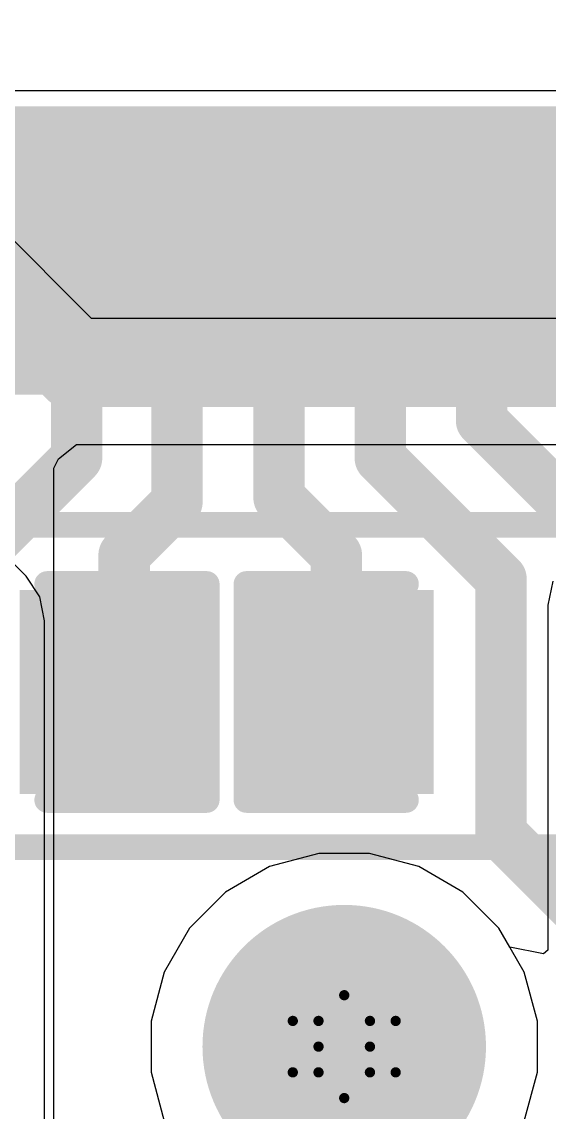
# Model space of a CAD drawing. Header units: inches. Extents: x -6 to 328, y -6 to 90.
# Drawn here: x 15.78 to 18.38, y 17.69 to 23.07 of the extents above; entities that cross this region are included whole.
import ezdxf

# ---------------------------------------------------------------- set-up
doc = ezdxf.new("R2010")
doc.units = ezdxf.units.IN
for name, color, linetype in [('Bottom Layer', 5, 'Continuous'), ('Bottom Overlay', 54, 'Continuous'), ('Bottom Paste', 16, 'Continuous'), ('Bottom Solder', 6, 'Continuous'), ('Drill Drawing', 1, 'Continuous'), ('GND', 76, 'Continuous'), ('Pad Holes', 156, 'Continuous'), ('PWR', 16, 'Continuous'), ('Top Layer', 1, 'Continuous'), ('Top Solder', 216, 'Continuous')]:
    doc.layers.add(name, color=color, linetype=linetype)

# ---------------------------------------------------------------- blocks, each defined once
blk = doc.blocks.new('48_TQFP_EP_7_7__B_7')
at = {"layer": 'Bottom Layer'}
for points in [[(-0.91, -4.86), (-0.91, -3.64), (-0.59, -3.64), (-0.59, -4.86)], [(-0.41, -4.86), (-0.41, -3.64), (-0.09, -3.64), (-0.09, -4.86)], [(0.09, -4.86), (0.09, -3.64), (0.41, -3.64), (0.41, -4.86)], [(0.59, -4.86), (0.59, -3.64), (0.91, -3.64), (0.91, -4.86)], [(1.09, -4.86), (1.09, -3.64), (1.41, -3.64), (1.41, -4.86)]]:
    blk.add_hatch(color=5, dxfattribs=at).paths.add_polyline_path(points)
at = {"layer": 'Bottom Paste'}
for points in [[(-0.91, -4.86), (-0.91, -3.64), (-0.59, -3.64), (-0.59, -4.86)], [(-0.41, -4.86), (-0.41, -3.64), (-0.09, -3.64), (-0.09, -4.86)], [(0.09, -4.86), (0.09, -3.64), (0.41, -3.64), (0.41, -4.86)], [(0.59, -4.86), (0.59, -3.64), (0.91, -3.64), (0.91, -4.86)], [(1.09, -4.86), (1.09, -3.64), (1.41, -3.64), (1.41, -4.86)]]:
    blk.add_hatch(color=16, dxfattribs=at).paths.add_polyline_path(points)
at = {"layer": 'Bottom Solder'}
for points in [[(-1.5116, -4.9616), (-1.5116, -3.5384), (-0.9884, -3.5384), (-0.9884, -4.9616)], [(-1.0116, -4.9616), (-1.0116, -3.5384), (-0.4884, -3.5384), (-0.4884, -4.9616)], [(-0.5116, -4.9616), (-0.5116, -3.5384), (0.0116, -3.5384), (0.0116, -4.9616)], [(-0.0116, -4.9616), (-0.0116, -3.5384), (0.5116, -3.5384), (0.5116, -4.9616)], [(0.4884, -4.9616), (0.4884, -3.5384), (1.0116, -3.5384), (1.0116, -4.9616)], [(0.9884, -4.9616), (0.9884, -3.5384), (1.5116, -3.5384), (1.5116, -4.9616)], [(1.4884, -4.9616), (1.4884, -3.5384), (2.0116, -3.5384), (2.0116, -4.9616)]]:
    blk.add_hatch(color=6, dxfattribs=at).paths.add_polyline_path(points)
blk = doc.blocks.new('HR963370A_51')
at = {"layer": 'Bottom Solder'}
h = blk.add_hatch(color=6, dxfattribs=at)
edge = h.paths.add_edge_path()
edge.add_arc((-7, 0.3), 0.1016, 0, 360)
at = {"layer": 'Pad Holes'}
h = blk.add_hatch(color=7, dxfattribs=at)
edge = h.paths.add_edge_path()
edge.add_arc((-7, 0.3), 0.7, 0, 360)
at = {"layer": 'Top Solder'}
h = blk.add_hatch(color=216, dxfattribs=at)
edge = h.paths.add_edge_path()
edge.add_arc((-7, 0.3), 0.1016, 0, 360)
blk = doc.blocks.new('C___0603_B_76')
at = {"layer": 'Bottom Layer'}
for points in [[(-1.143, -0.4445), (-1.143, 0.4445), (-0.381, 0.4445), (-0.381, -0.4445)], [(0.381, -0.4445), (0.381, 0.4445), (1.143, 0.4445), (1.143, -0.4445)]]:
    blk.add_hatch(color=5, dxfattribs=at).paths.add_polyline_path(points)
at = {"layer": 'Bottom Paste'}
for points in [[(-1.143, -0.4445), (-1.143, 0.4445), (-0.381, 0.4445), (-0.381, -0.4445)], [(0.381, -0.4445), (0.381, 0.4445), (1.143, 0.4445), (1.143, -0.4445)]]:
    blk.add_hatch(color=16, dxfattribs=at).paths.add_polyline_path(points)
at = {"layer": 'Bottom Solder'}
for points in [[(-1.203, -0.5045), (-1.203, 0.5045), (-0.321, 0.5045), (-0.321, -0.5045)], [(0.321, -0.5045), (0.321, 0.5045), (1.203, 0.5045), (1.203, -0.5045)]]:
    blk.add_hatch(color=6, dxfattribs=at).paths.add_polyline_path(points)
at = {"layer": 'Bottom Overlay'}
for points in [[(-1.2446, 0.5334, 0.127, 0.127, 0), (-1.2446, -0.5334, 0.127, 0.127, 0)], [(-0.4572, 0.5334, 0.127, 0.127, 0), (-1.2446, 0.5334, 0.127, 0.127, 0)], [(1.2446, 0.5334, 0.127, 0.127, 0), (0.4572, 0.5334, 0.127, 0.127, 0)], [(1.2446, 0.5334, 0.127, 0.127, 0), (1.2446, -0.5334, 0.127, 0.127, 0)], [(-0.4572, -0.5334, 0.127, 0.127, 0), (-1.2446, -0.5334, 0.127, 0.127, 0)], [(1.2446, -0.5334, 0.127, 0.127, 0), (0.4572, -0.5334, 0.127, 0.127, 0)]]:
    blk.add_lwpolyline(points, format="xyseb", dxfattribs=at)
for points in [[(-1.2764, 0.5334, 0.0635, 0.0635, 1), (-1.2128, 0.5334, 0.0635, 0.0635, 1)], [(-1.2764, 0.5334, 0.0635, 0.0635, 1), (-1.2128, 0.5334, 0.0635, 0.0635, 1)], [(-0.4889, 0.5334, 0.0635, 0.0635, 1), (-0.4254, 0.5334, 0.0635, 0.0635, 1)], [(0.4254, 0.5334, 0.0635, 0.0635, 1), (0.4889, 0.5334, 0.0635, 0.0635, 1)], [(1.2128, 0.5334, 0.0635, 0.0635, 1), (1.2764, 0.5334, 0.0635, 0.0635, 1)], [(1.2128, 0.5334, 0.0635, 0.0635, 1), (1.2764, 0.5334, 0.0635, 0.0635, 1)], [(-1.2764, -0.5334, 0.0635, 0.0635, 1), (-1.2128, -0.5334, 0.0635, 0.0635, 1)], [(-1.2764, -0.5334, 0.0635, 0.0635, 1), (-1.2128, -0.5334, 0.0635, 0.0635, 1)], [(-0.4889, -0.5334, 0.0635, 0.0635, 1), (-0.4254, -0.5334, 0.0635, 0.0635, 1)], [(0.4254, -0.5334, 0.0635, 0.0635, 1), (0.4889, -0.5334, 0.0635, 0.0635, 1)], [(1.2128, -0.5334, 0.0635, 0.0635, 1), (1.2764, -0.5334, 0.0635, 0.0635, 1)], [(1.2128, -0.5334, 0.0635, 0.0635, 1), (1.2764, -0.5334, 0.0635, 0.0635, 1)]]:
    blk.add_lwpolyline(points, format="xyseb", close=True, dxfattribs=at)
blk = doc.blocks.new('C___0603_B_80')
at = {"layer": 'Bottom Layer'}
for points in [[(-1.143, -0.4445), (-1.143, 0.4445), (-0.381, 0.4445), (-0.381, -0.4445)], [(0.381, -0.4445), (0.381, 0.4445), (1.143, 0.4445), (1.143, -0.4445)]]:
    blk.add_hatch(color=5, dxfattribs=at).paths.add_polyline_path(points)
at = {"layer": 'Bottom Paste'}
for points in [[(-1.143, -0.4445), (-1.143, 0.4445), (-0.381, 0.4445), (-0.381, -0.4445)], [(0.381, -0.4445), (0.381, 0.4445), (1.143, 0.4445), (1.143, -0.4445)]]:
    blk.add_hatch(color=16, dxfattribs=at).paths.add_polyline_path(points)
at = {"layer": 'Bottom Solder'}
for points in [[(-1.203, -0.5045), (-1.203, 0.5045), (-0.321, 0.5045), (-0.321, -0.5045)], [(0.321, -0.5045), (0.321, 0.5045), (1.203, 0.5045), (1.203, -0.5045)]]:
    blk.add_hatch(color=6, dxfattribs=at).paths.add_polyline_path(points)
at = {"layer": 'Bottom Overlay'}
for points in [[(-1.2446, -0.5334, 0.127, 0.127, 0), (-1.2446, 0.5334, 0.127, 0.127, 0)], [(-1.2446, 0.5334, 0.127, 0.127, 0), (-0.4572, 0.5334, 0.127, 0.127, 0)], [(0.4572, 0.5334, 0.127, 0.127, 0), (1.2446, 0.5334, 0.127, 0.127, 0)], [(1.2446, -0.5334, 0.127, 0.127, 0), (1.2446, 0.5334, 0.127, 0.127, 0)], [(-1.2446, -0.5334, 0.127, 0.127, 0), (-0.4572, -0.5334, 0.127, 0.127, 0)], [(0.4572, -0.5334, 0.127, 0.127, 0), (1.2446, -0.5334, 0.127, 0.127, 0)]]:
    blk.add_lwpolyline(points, format="xyseb", dxfattribs=at)
for points in [[(-1.2764, 0.5334, 0.0635, 0.0635, 1), (-1.2128, 0.5334, 0.0635, 0.0635, 1)], [(-1.2764, 0.5334, 0.0635, 0.0635, 1), (-1.2128, 0.5334, 0.0635, 0.0635, 1)], [(-0.4889, 0.5334, 0.0635, 0.0635, 1), (-0.4254, 0.5334, 0.0635, 0.0635, 1)], [(0.4254, 0.5334, 0.0635, 0.0635, 1), (0.4889, 0.5334, 0.0635, 0.0635, 1)], [(1.2128, 0.5334, 0.0635, 0.0635, 1), (1.2764, 0.5334, 0.0635, 0.0635, 1)], [(1.2128, 0.5334, 0.0635, 0.0635, 1), (1.2764, 0.5334, 0.0635, 0.0635, 1)], [(-1.2764, -0.5334, 0.0635, 0.0635, 1), (-1.2128, -0.5334, 0.0635, 0.0635, 1)], [(-1.2764, -0.5334, 0.0635, 0.0635, 1), (-1.2128, -0.5334, 0.0635, 0.0635, 1)], [(-0.4889, -0.5334, 0.0635, 0.0635, 1), (-0.4254, -0.5334, 0.0635, 0.0635, 1)], [(0.4254, -0.5334, 0.0635, 0.0635, 1), (0.4889, -0.5334, 0.0635, 0.0635, 1)], [(1.2128, -0.5334, 0.0635, 0.0635, 1), (1.2764, -0.5334, 0.0635, 0.0635, 1)], [(1.2128, -0.5334, 0.0635, 0.0635, 1), (1.2764, -0.5334, 0.0635, 0.0635, 1)]]:
    blk.add_lwpolyline(points, format="xyseb", close=True, dxfattribs=at)

msp = doc.modelspace()

# ---------------------------------------------------------------- linework, layer by layer
at = {"layer": 'Bottom Layer'}
msp.add_line((18.7374, 22.732), (14.859, 22.732), dxfattribs=at)
for points in [[(16.0482, 20.9186, 0.254, 0.254, 0), (16.0482, 21.9442, 0.254, 0.254, 0)], [(16.5438, 21.9398, 0.254, 0.254, 0), (16.5482, 21.9442, 0.254, 0.254, 0)], [(16.5438, 20.7009, 0.254, 0.254, 0), (16.5438, 21.9398, 0.254, 0.254, 0)], [(17.0482, 20.7229, 0.254, 0.254, 0), (17.0482, 21.9442, 0.254, 0.254, 0)], [(17.5482, 20.9186, 0.254, 0.254, 0), (17.5482, 21.9442, 0.254, 0.254, 0)], [(18.0482, 21.1036, 0.254, 0.254, 0), (18.0482, 21.9442, 0.254, 0.254, 0)], [(18.0482, 21.1036, 0.254, 0.254, 0), (18.6627, 20.489, 0.254, 0.254, 0)], [(15.4522, 20.3225, 0.254, 0.254, 0), (16.0482, 20.9186, 0.254, 0.254, 0)], [(17.5482, 20.9186, 0.254, 0.254, 0), (18.1442, 20.3225, 0.254, 0.254, 0)], [(17.0482, 20.7229, 0.254, 0.254, 0), (17.3309, 20.4402, 0.254, 0.254, 0)], [(16.2831, 20.4402, 0.254, 0.254, 0), (16.5438, 20.7009, 0.254, 0.254, 0)], [(16.2831, 19.8384, 0.254, 0.254, 0), (16.2831, 20.4402, 0.254, 0.254, 0)], [(17.3309, 19.8026, 0.254, 0.254, 0), (17.3309, 20.4402, 0.254, 0.254, 0)], [(18.1442, 19.0635, 0.254, 0.254, 0), (18.1442, 20.3225, 0.254, 0.254, 0)], [(16.2082, 19.7635, 0.254, 0.254, 0), (16.2831, 19.8384, 0.254, 0.254, 0)], [(17.3309, 19.8026, 0.254, 0.254, 0), (17.37, 19.7635, 0.254, 0.254, 0)], [(18.1442, 19.0635, 0.254, 0.254, 0), (19.3364, 17.8712, 0.254, 0.254, 0)]]:
    msp.add_lwpolyline(points, format="xyseb", dxfattribs=at)
for points in [[(15.9847, 21.9442, 0.127, 0.127, 1), (16.1117, 21.9442, 0.127, 0.127, 1)], [(16.4803, 21.9398, 0.127, 0.127, 1), (16.6073, 21.9398, 0.127, 0.127, 1)], [(16.4803, 21.9398, 0.127, 0.127, 1), (16.6073, 21.9398, 0.127, 0.127, 1)], [(16.4847, 21.9442, 0.127, 0.127, 1), (16.6117, 21.9442, 0.127, 0.127, 1)], [(16.9847, 21.9442, 0.127, 0.127, 1), (17.1117, 21.9442, 0.127, 0.127, 1)], [(17.4847, 21.9442, 0.127, 0.127, 1), (17.6117, 21.9442, 0.127, 0.127, 1)], [(17.9847, 21.9442, 0.127, 0.127, 1), (18.1117, 21.9442, 0.127, 0.127, 1)], [(17.9847, 21.1036, 0.127, 0.127, 1), (18.1117, 21.1036, 0.127, 0.127, 1)], [(17.9847, 21.1036, 0.127, 0.127, 1), (18.1117, 21.1036, 0.127, 0.127, 1)], [(15.9847, 20.9186, 0.127, 0.127, 1), (16.1117, 20.9186, 0.127, 0.127, 1)], [(15.9847, 20.9186, 0.127, 0.127, 1), (16.1117, 20.9186, 0.127, 0.127, 1)], [(17.4847, 20.9186, 0.127, 0.127, 1), (17.6117, 20.9186, 0.127, 0.127, 1)], [(17.4847, 20.9186, 0.127, 0.127, 1), (17.6117, 20.9186, 0.127, 0.127, 1)], [(16.9847, 20.7229, 0.127, 0.127, 1), (17.1117, 20.7229, 0.127, 0.127, 1)], [(16.9847, 20.7229, 0.127, 0.127, 1), (17.1117, 20.7229, 0.127, 0.127, 1)], [(16.4803, 20.7009, 0.127, 0.127, 1), (16.6073, 20.7009, 0.127, 0.127, 1)], [(16.4803, 20.7009, 0.127, 0.127, 1), (16.6073, 20.7009, 0.127, 0.127, 1)], [(16.2196, 20.4402, 0.127, 0.127, 1), (16.3466, 20.4402, 0.127, 0.127, 1)], [(16.2196, 20.4402, 0.127, 0.127, 1), (16.3466, 20.4402, 0.127, 0.127, 1)], [(17.2674, 20.4402, 0.127, 0.127, 1), (17.3944, 20.4402, 0.127, 0.127, 1)], [(17.2674, 20.4402, 0.127, 0.127, 1), (17.3944, 20.4402, 0.127, 0.127, 1)], [(18.0807, 20.3225, 0.127, 0.127, 1), (18.2077, 20.3225, 0.127, 0.127, 1)], [(18.0807, 20.3225, 0.127, 0.127, 1), (18.2077, 20.3225, 0.127, 0.127, 1)], [(16.2196, 19.8384, 0.127, 0.127, 1), (16.3466, 19.8384, 0.127, 0.127, 1)], [(16.2196, 19.8384, 0.127, 0.127, 1), (16.3466, 19.8384, 0.127, 0.127, 1)], [(17.2674, 19.8026, 0.127, 0.127, 1), (17.3944, 19.8026, 0.127, 0.127, 1)], [(17.2674, 19.8026, 0.127, 0.127, 1), (17.3944, 19.8026, 0.127, 0.127, 1)], [(16.1447, 19.7635, 0.127, 0.127, 1), (16.2717, 19.7635, 0.127, 0.127, 1)], [(17.3065, 19.7635, 0.127, 0.127, 1), (17.4335, 19.7635, 0.127, 0.127, 1)], [(18.0807, 19.0635, 0.127, 0.127, 1), (18.2077, 19.0635, 0.127, 0.127, 1)], [(18.0807, 19.0635, 0.127, 0.127, 1), (18.2077, 19.0635, 0.127, 0.127, 1)]]:
    msp.add_lwpolyline(points, format="xyseb", close=True, dxfattribs=at)
at = {"layer": 'Bottom Overlay'}
for points in [[(13.8076, 20.589, 0.127, 0.127, 0), (19.6693, 20.589, 0.127, 0.127, 0)], [(14.5684, 18.9976, 0.127, 0.127, 0), (19.0046, 18.9976, 0.127, 0.127, 0)]]:
    msp.add_lwpolyline(points, format="xyseb", dxfattribs=at)
at = {"layer": 'Drill Drawing'}
for points in [[(17.243, 18.1388, 0.0508, 0.0508, 0), (17.37, 18.2658, 0.0508, 0.0508, 0)], [(17.37, 18.2658, 0.0508, 0.0508, 0), (17.497, 18.1388, 0.0508, 0.0508, 0)], [(17.116, 18.1388, 0.0508, 0.0508, 0), (17.243, 18.0118, 0.0508, 0.0508, 0)], [(17.116, 18.1388, 0.0508, 0.0508, 0), (17.243, 18.1388, 0.0508, 0.0508, 0)], [(17.497, 18.1388, 0.0508, 0.0508, 0), (17.624, 18.1388, 0.0508, 0.0508, 0)], [(17.497, 18.0118, 0.0508, 0.0508, 0), (17.624, 18.1388, 0.0508, 0.0508, 0)], [(17.116, 17.8848, 0.0508, 0.0508, 0), (17.243, 18.0118, 0.0508, 0.0508, 0)], [(17.497, 18.0118, 0.0508, 0.0508, 0), (17.624, 17.8848, 0.0508, 0.0508, 0)], [(17.116, 17.8848, 0.0508, 0.0508, 0), (17.243, 17.8848, 0.0508, 0.0508, 0)], [(17.243, 17.8848, 0.0508, 0.0508, 0), (17.37, 17.7578, 0.0508, 0.0508, 0)], [(17.37, 17.7578, 0.0508, 0.0508, 0), (17.497, 17.8848, 0.0508, 0.0508, 0)], [(17.497, 17.8848, 0.0508, 0.0508, 0), (17.624, 17.8848, 0.0508, 0.0508, 0)]]:
    msp.add_lwpolyline(points, format="xyseb", dxfattribs=at)
for points in [[(17.3573, 18.2658, 0.0254, 0.0254, 1), (17.3827, 18.2658, 0.0254, 0.0254, 1)], [(17.3573, 18.2658, 0.0254, 0.0254, 1), (17.3827, 18.2658, 0.0254, 0.0254, 1)], [(17.1033, 18.1388, 0.0254, 0.0254, 1), (17.1287, 18.1388, 0.0254, 0.0254, 1)], [(17.1033, 18.1388, 0.0254, 0.0254, 1), (17.1287, 18.1388, 0.0254, 0.0254, 1)], [(17.2303, 18.1388, 0.0254, 0.0254, 1), (17.2557, 18.1388, 0.0254, 0.0254, 1)], [(17.2303, 18.1388, 0.0254, 0.0254, 1), (17.2557, 18.1388, 0.0254, 0.0254, 1)], [(17.4843, 18.1388, 0.0254, 0.0254, 1), (17.5097, 18.1388, 0.0254, 0.0254, 1)], [(17.4843, 18.1388, 0.0254, 0.0254, 1), (17.5097, 18.1388, 0.0254, 0.0254, 1)], [(17.6113, 18.1388, 0.0254, 0.0254, 1), (17.6367, 18.1388, 0.0254, 0.0254, 1)], [(17.6113, 18.1388, 0.0254, 0.0254, 1), (17.6367, 18.1388, 0.0254, 0.0254, 1)], [(17.2303, 18.0118, 0.0254, 0.0254, 1), (17.2557, 18.0118, 0.0254, 0.0254, 1)], [(17.2303, 18.0118, 0.0254, 0.0254, 1), (17.2557, 18.0118, 0.0254, 0.0254, 1)], [(17.4843, 18.0118, 0.0254, 0.0254, 1), (17.5097, 18.0118, 0.0254, 0.0254, 1)], [(17.4843, 18.0118, 0.0254, 0.0254, 1), (17.5097, 18.0118, 0.0254, 0.0254, 1)], [(17.1033, 17.8848, 0.0254, 0.0254, 1), (17.1287, 17.8848, 0.0254, 0.0254, 1)], [(17.1033, 17.8848, 0.0254, 0.0254, 1), (17.1287, 17.8848, 0.0254, 0.0254, 1)], [(17.2303, 17.8848, 0.0254, 0.0254, 1), (17.2557, 17.8848, 0.0254, 0.0254, 1)], [(17.2303, 17.8848, 0.0254, 0.0254, 1), (17.2557, 17.8848, 0.0254, 0.0254, 1)], [(17.4843, 17.8848, 0.0254, 0.0254, 1), (17.5097, 17.8848, 0.0254, 0.0254, 1)], [(17.4843, 17.8848, 0.0254, 0.0254, 1), (17.5097, 17.8848, 0.0254, 0.0254, 1)], [(17.6113, 17.8848, 0.0254, 0.0254, 1), (17.6367, 17.8848, 0.0254, 0.0254, 1)], [(17.6113, 17.8848, 0.0254, 0.0254, 1), (17.6367, 17.8848, 0.0254, 0.0254, 1)], [(17.3573, 17.7578, 0.0254, 0.0254, 1), (17.3827, 17.7578, 0.0254, 0.0254, 1)], [(17.3573, 17.7578, 0.0254, 0.0254, 1), (17.3827, 17.7578, 0.0254, 0.0254, 1)]]:
    msp.add_lwpolyline(points, format="xyseb", close=True, dxfattribs=at)
at = {"layer": 'GND'}
for p, q in [((17.2444, 18.9658), (17.0017, 18.9008)), ((17.4956, 18.9658), (17.2444, 18.9658)), ((17.7382, 18.9008), (17.4956, 18.9658)), ((17.0017, 18.9008), (16.7842, 18.7752)), ((17.9557, 18.7752), (17.7382, 18.9008)), ((16.7842, 18.7752), (16.6066, 18.5976)), ((18.1334, 18.5976), (17.9557, 18.7752)), ((16.6066, 18.5976), (16.481, 18.3801)), ((18.259, 18.3801), (18.1334, 18.5976)), ((16.481, 18.3801), (16.416, 18.1374)), ((18.324, 18.1374), (18.259, 18.3801)), ((16.416, 18.1374), (16.416, 17.8862)), ((18.324, 17.8862), (18.324, 18.1374)), ((16.416, 17.8862), (16.481, 17.6436)), ((18.259, 17.6436), (18.324, 17.8862))]:
    msp.add_line(p, q, dxfattribs=at)
at = {"layer": 'PWR'}
for p, q in [((15.7993, 20.335), (15.3256, 20.8088)), ((15.8667, 20.2342), (15.7993, 20.335)), ((18.3997, 20.3106), (18.376, 20.1917)), ((15.8904, 20.1153), (15.8667, 20.2342)), ((18.376, 20.1917), (18.376, 18.488)), ((15.8904, 13.5677), (15.8904, 20.1153)), ((17.2444, 18.9658), (17.0017, 18.9008)), ((17.4956, 18.9658), (17.2444, 18.9658)), ((17.7382, 18.9008), (17.4956, 18.9658)), ((17.0017, 18.9008), (16.7842, 18.7752)), ((17.9557, 18.7752), (17.7382, 18.9008)), ((16.7842, 18.7752), (16.6066, 18.5976)), ((18.1334, 18.5976), (17.9557, 18.7752)), ((16.6066, 18.5976), (16.481, 18.3801)), ((18.1882, 18.5027), (18.1334, 18.5976)), ((18.3535, 18.4704), (18.1882, 18.5027)), ((18.376, 18.488), (18.3535, 18.4704)), ((16.481, 18.3801), (16.416, 18.1374)), ((16.416, 18.1374), (16.416, 17.8862)), ((16.416, 17.8862), (16.481, 17.6436))]:
    msp.add_line(p, q, dxfattribs=at)
at = {"layer": 'Top Layer'}
for p, q in [((16.1228, 21.6082), (14.055, 23.676)), ((22.7128, 21.6082), (16.1228, 21.6082)), ((15.9589, 20.9153), (16.0476, 20.9867)), ((16.0476, 20.9867), (19.9348, 20.9867)), ((15.9359, 20.8687), (15.9589, 20.9153)), ((15.9359, 17.1718), (15.9359, 20.8687)), ((17.2444, 18.9658), (17.0017, 18.9008)), ((17.4956, 18.9658), (17.2444, 18.9658)), ((17.7382, 18.9008), (17.4956, 18.9658)), ((17.0017, 18.9008), (16.7842, 18.7752)), ((17.9557, 18.7752), (17.7382, 18.9008)), ((16.7842, 18.7752), (16.6066, 18.5976)), ((18.1334, 18.5976), (17.9557, 18.7752)), ((16.6066, 18.5976), (16.481, 18.3801)), ((18.259, 18.3801), (18.1334, 18.5976)), ((16.481, 18.3801), (16.416, 18.1374)), ((18.324, 18.1374), (18.259, 18.3801)), ((16.416, 18.1374), (16.416, 17.8862)), ((18.324, 17.8862), (18.324, 18.1374)), ((16.416, 17.8862), (16.481, 17.6436)), ((18.259, 17.6436), (18.324, 17.8862))]:
    msp.add_line(p, q, dxfattribs=at)
for points in [[(13.7442, 23.5473, 0.254, 0.254, 0), (15.9941, 21.2974, 0.254, 0.254, 0)], [(15.9941, 21.2974, 0.254, 0.254, 0), (22.7128, 21.2974, 0.254, 0.254, 0)]]:
    msp.add_lwpolyline(points, format="xyseb", dxfattribs=at)
msp.add_lwpolyline([(15.9306, 21.2974, 0.127, 0.127, 1), (16.0576, 21.2974, 0.127, 0.127, 1)], format="xyseb", close=True, dxfattribs=at)
msp.add_lwpolyline([(15.9306, 21.2974, 0.127, 0.127, 1), (16.0576, 21.2974, 0.127, 0.127, 1)], format="xyseb", close=True, dxfattribs=at)

# ---------------------------------------------------------------- block references
for name, p, rotation in [('HR963370A_51', (17.67, 25.0118), 90), ('C___0603_B_76', (15.4462, 19.7635), 180)]:
    msp.add_blockref(name, p, dxfattribs=dict(rotation=rotation))
for name, p in [('48_TQFP_EP_7_7__B_7', (16.7982, 26.1942)), ('C___0603_B_80', (18.132, 19.7635))]:
    msp.add_blockref(name, p)

doc.saveas('drawing.dxf')
